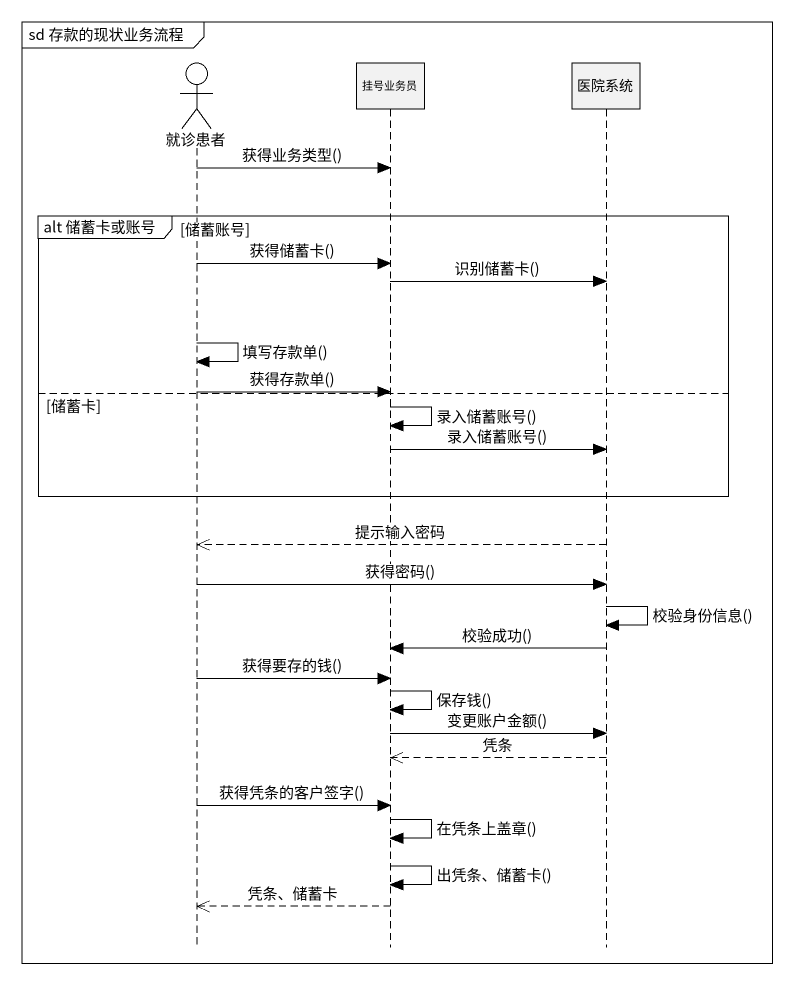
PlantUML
@startuml
mainframe sd 存款的现状业务流程
hide footbox
actor 就诊患者
participant 挂号业务员
participant 医院系统

就诊患者 -> 挂号业务员 : 获得业务类型()
group alt 储蓄卡或账号 [储蓄账号]
  就诊患者 -> 挂号业务员 : 获得储蓄卡()
  挂号业务员 -> 医院系统 : 识别储蓄卡()
  就诊患者 -> 就诊患者 : 填写存款单()
  就诊患者 -> 挂号业务员 : 获得存款单()
else 储蓄卡
  挂号业务员 -> 挂号业务员 : 录入储蓄账号()
  挂号业务员 -> 医院系统 : 录入储蓄账号()
end
医院系统 -->> 就诊患者 : 提示输入密码
就诊患者 -> 医院系统 : 获得密码()
医院系统 -> 医院系统 : 校验身份信息()
医院系统 -> 挂号业务员 : 校验成功()
就诊患者 -> 挂号业务员 : 获得要存的钱()
挂号业务员 -> 挂号业务员 : 保存钱()
挂号业务员 -> 医院系统 : 变更账户金额()
医院系统 -->> 挂号业务员 : 凭条
就诊患者 -> 挂号业务员 : 获得凭条的客户签字()
挂号业务员 -> 挂号业务员 : 在凭条上盖章()
挂号业务员 -> 挂号业务员 : 出凭条、储蓄卡()
挂号业务员 -->> 就诊患者 : 凭条、储蓄卡
@enduml
